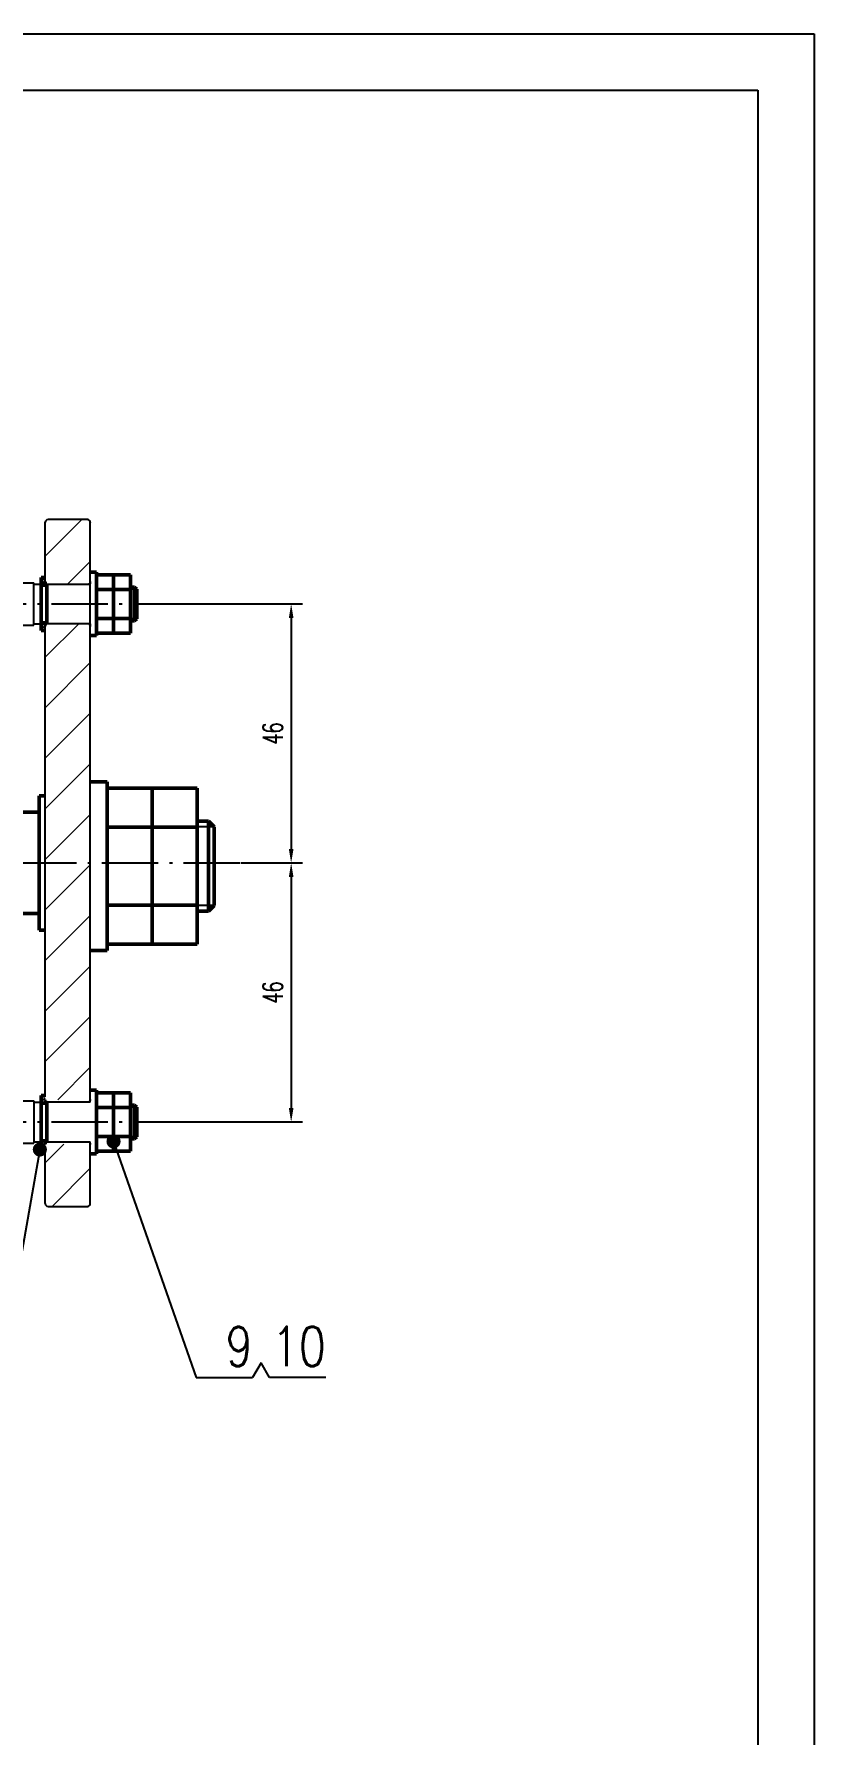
# Model space of a CAD drawing. Header units: millimetres. Extents: x -617 to 224, y -992 to -398.
# Drawn here: x 85.8 to 224.3, y -700 to -398 of the extents above; entities that cross this region are included whole.
import ezdxf
from ezdxf.enums import TextEntityAlignment as Align

# ---------------------------------------------------------------- set-up
doc = ezdxf.new("R2010")
doc.units = ezdxf.units.MM
doc.header["$LTSCALE"] = 10
doc.linetypes.add('CENTER', pattern=[1.45, 1, -0.2, 0.05, -0.2])
doc.layers.add('1轮廓实线层', color=7, linetype='Continuous', lineweight=50)
for name, color, linetype in [('2细线层', 4, 'Continuous'), ('3中心线层', 1, 'CENTER'), ('5剖面线层', 2, 'Continuous'), ('6文字层', 7, 'Continuous'), ('7标注层', 4, 'Continuous')]:
    doc.layers.add(name, color=color, linetype=linetype)
doc.styles.add('PC_TEXTSTYLE', font='romans.shx', dxfattribs={"width": 0.8, "bigfont": 'hzfs.shx'})
doc.styles.add('TH_GBDIM', font='romans.shx', dxfattribs={"width": 0.65, "bigfont": 'gbcbig.shx'})
doc.dimstyles.new('TH_GBDIM', dxfattribs={"dimtxt": 3.5, "dimasz": 2.5, "dimexe": 2, "dimexo": 0, "dimgap": 1.5, "dimtad": 1, "dimdsep": 46, "dimtxsty": 'TH_GBDIM', "dimcen": 2.5, "dimclrd": 130, "dimclre": 130, "dimclrt": 3, "dimazin": 2, "dimtfac": 0.714286, "dimtmove": 0, "dimatfit": 3, "dimfxl": 1, "dimtolj": 1, "dimtzin": 0, "dimlwd": -1, "dimlwe": -1, "dimarcsym": 0})
pattern_1 = [(45, (-904.1336, -1428.784), (-4.490128, 4.490128), [])]
pattern_2 = [(225, (-15.70187, -759.9927), (0.2654458, -0.2654458), [])]

# ---------------------------------------------------------------- blocks, each defined once
blk = doc.blocks.new('*D12')
at = {"layer": '7标注层', "color": 130, "ltscale": 0.3, "transparency": 16777216}
for p, q in [((105.78, -499.26), (133.46, -499.26)), ((131.46, -501.76), (131.46, -542.76)), ((122.54, -545.26), (133.46, -545.26))]:
    blk.add_line(p, q, dxfattribs=at)
for points in [[(131.05, -501.76), (131.88, -501.76), (131.46, -499.26)], [(131.05, -542.76), (131.88, -542.76), (131.46, -545.26)]]:
    blk.add_solid(points, dxfattribs=at)
at = {"layer": 'Defpoints', "color": 0, "ltscale": 0.3, "transparency": 16777216}
for p in [(105.78, -499.26), (122.54, -545.26), (131.46, -545.26)]:
    blk.add_point(p, dxfattribs=at)
at = {"layer": '7标注层', "color": 3, "ltscale": 0.3, "transparency": 16777216, "insert": (128.21, -522.26), "char_height": 3.5, "attachment_point": 5, "rotation": 90, "style": 'TH_GBDIM'}
blk.add_mtext('\\A1;46', dxfattribs=at)
blk = doc.blocks.new('*D13')
at = {"layer": '7标注层', "color": 130, "ltscale": 0.3, "transparency": 16777216}
for p, q in [((122.54, -545.26), (133.46, -545.26)), ((131.46, -547.76), (131.46, -588.76)), ((105.78, -591.26), (133.46, -591.26))]:
    blk.add_line(p, q, dxfattribs=at)
for points in [[(131.05, -547.76), (131.88, -547.76), (131.46, -545.26)], [(131.05, -588.76), (131.88, -588.76), (131.46, -591.26)]]:
    blk.add_solid(points, dxfattribs=at)
at = {"layer": 'Defpoints', "color": 0, "ltscale": 0.3, "transparency": 16777216}
for p in [(122.54, -545.26), (105.78, -591.26), (131.46, -591.26)]:
    blk.add_point(p, dxfattribs=at)
at = {"layer": '7标注层', "color": 3, "ltscale": 0.3, "transparency": 16777216, "insert": (128.21, -568.26), "char_height": 3.5, "attachment_point": 5, "rotation": 90, "style": 'TH_GBDIM'}
blk.add_mtext('\\A1;46', dxfattribs=at)
blk = doc.blocks.new('件号-右')
at = {"layer": '6文字层'}
blk.add_line((0, 0), (-10, 0), dxfattribs=at)
at = {"layer": '6文字层', "style": 'PC_TEXTSTYLE', "width": 0.8}
blk.add_attdef('X', text='', height=7, dxfattribs=at).set_placement((-5.47, 2), align=Align.CENTER)
blk = doc.blocks.new('件号-连右')
at = {"layer": '6文字层'}
for p, q in [((-13, 0), (-3, 0)), ((-3, 0), (-1.5, 2.6)), ((-1.5, 2.6), (0, 0))]:
    blk.add_line(p, q, dxfattribs=at)
at = {"layer": '6文字层', "style": 'PC_TEXTSTYLE', "width": 0.8}
blk.add_attdef('X', text='', height=7, dxfattribs=at).set_placement((-8, 2), align=Align.RIGHT)

msp = doc.modelspace()

# ---------------------------------------------------------------- hatches: boundary and pattern name
at = {"layer": '5剖面线层', "linetype": 'Continuous', "lineweight": 18}
h = msp.add_hatch(dxfattribs=at)
h.set_pattern_fill('ANSI31', color=256, scale=2, style=0)
h.set_pattern_definition(pattern_1)
edge = h.paths.add_edge_path()
edge.add_line((87.789, -484.775), (87.789, -494.804))
edge.add_spline(control_points=[(87.789, -494.804), (87.789, -494.811), (87.789, -494.818), (87.79, -494.824), (87.791, -494.86), (87.796, -494.896), (87.805, -494.931), (87.82, -494.986), (87.843, -495.039), (87.875, -495.086), (87.906, -495.134), (87.947, -495.176), (87.992, -495.21), (88.037, -495.244), (88.089, -495.27), (88.143, -495.287), (88.19, -495.302), (88.24, -495.309), (88.289, -495.309)], knot_values=[0.0030135, 0.0030135, 0.0030135, 0.0030135, 0.0030337, 0.0030337, 0.0030337, 0.0031407, 0.0031407, 0.0031407, 0.0033109, 0.0033109, 0.0033109, 0.0034812, 0.0034812, 0.0034812, 0.0036504, 0.0036504, 0.0036504, 0.0037987, 0.0037987, 0.0037987, 0.0037987], weights=[1, 1, 1, 1, 1, 1, 1, 1, 1, 1, 1, 1, 1, 1, 1, 1, 1, 1, 1], degree=3, periodic=0)
edge.add_line((88.289, -495.762), (95.289, -495.762))
edge.add_spline(control_points=[(95.289, -495.309), (95.307, -495.309), (95.324, -495.308), (95.342, -495.306), (95.397, -495.301), (95.451, -495.285), (95.501, -495.261), (95.552, -495.238), (95.598, -495.205), (95.638, -495.166), (95.678, -495.127), (95.711, -495.08), (95.736, -495.03), (95.752, -494.999), (95.764, -494.965), (95.773, -494.931), (95.784, -494.89), (95.789, -494.847), (95.789, -494.804)], knot_values=[0.0024836, 0.0024836, 0.0024836, 0.0024836, 0.0025357, 0.0025357, 0.0025357, 0.0027016, 0.0027016, 0.0027016, 0.0028679, 0.0028679, 0.0028679, 0.0030358, 0.0030358, 0.0030358, 0.0031405, 0.0031405, 0.0031405, 0.0032686, 0.0032686, 0.0032686, 0.0032686], weights=[1, 1, 1, 1, 1, 1, 1, 1, 1, 1, 1, 1, 1, 1, 1, 1, 1, 1, 1], degree=3, periodic=0)
edge.add_line((95.789, -494.804), (95.789, -484.775))
edge.add_spline(control_points=[(95.789, -484.775), (95.789, -484.732), (95.784, -484.688), (95.772, -484.645), (95.758, -484.591), (95.734, -484.539), (95.702, -484.493), (95.67, -484.446), (95.63, -484.405), (95.585, -484.372), (95.557, -484.351), (95.526, -484.333), (95.494, -484.319), (95.443, -484.296), (95.388, -484.281), (95.332, -484.277), (95.318, -484.275), (95.304, -484.275), (95.289, -484.275)], knot_values=[0.0025562, 0.0025562, 0.0025562, 0.0025562, 0.0026869, 0.0026869, 0.0026869, 0.0028551, 0.0028551, 0.0028551, 0.0030232, 0.0030232, 0.0030232, 0.0031275, 0.0031275, 0.0031275, 0.0032953, 0.0032953, 0.0032953, 0.0033376, 0.0033376, 0.0033376, 0.0033376], weights=[1, 1, 1, 1, 1, 1, 1, 1, 1, 1, 1, 1, 1, 1, 1, 1, 1, 1, 1], degree=3, periodic=0)
edge.add_line((95.289, -484.275), (88.289, -484.275))
edge.add_spline(control_points=[(88.289, -484.275), (88.281, -484.275), (88.273, -484.275), (88.265, -484.275), (88.209, -484.278), (88.153, -484.29), (88.101, -484.311), (88.05, -484.332), (88.001, -484.363), (87.959, -484.4), (87.932, -484.423), (87.909, -484.449), (87.888, -484.477), (87.854, -484.522), (87.828, -484.573), (87.812, -484.627), (87.797, -484.675), (87.789, -484.725), (87.789, -484.775)], knot_values=[0.0026641, 0.0026641, 0.0026641, 0.0026641, 0.002688, 0.002688, 0.002688, 0.0028558, 0.0028558, 0.0028558, 0.0030235, 0.0030235, 0.0030235, 0.0031275, 0.0031275, 0.0031275, 0.0032956, 0.0032956, 0.0032956, 0.0034455, 0.0034455, 0.0034455, 0.0034455], weights=[1, 1, 1, 1, 1, 1, 1, 1, 1, 1, 1, 1, 1, 1, 1, 1, 1, 1, 1], degree=3, periodic=0)
at = {"layer": '5剖面线层'}
h = msp.add_hatch(dxfattribs=at)
h.set_pattern_fill('ANSI31', color=256, scale=0.118235, angle=180)
h.set_pattern_definition(pattern_2)
h.paths.add_polyline_path([(87.086, -495.912), (87.086, -494.56), (87.789, -494.56), (87.789, -495.912)])
h.paths.add_polyline_path([(87.086, -503.964), (87.086, -502.612), (87.789, -502.612), (87.789, -503.964)])
at = {"layer": '5剖面线层', "linetype": 'Continuous', "lineweight": 18}
h = msp.add_hatch(dxfattribs=at)
h.set_pattern_fill('ANSI31', color=256, scale=2, style=0)
h.set_pattern_definition(pattern_1)
edge = h.paths.add_edge_path()
edge.add_line((87.789, -503.721), (87.789, -586.804))
edge.add_spline(control_points=[(87.789, -586.804), (87.789, -586.811), (87.789, -586.818), (87.79, -586.824), (87.791, -586.86), (87.796, -586.896), (87.805, -586.931), (87.82, -586.986), (87.843, -587.039), (87.875, -587.086), (87.906, -587.134), (87.947, -587.176), (87.992, -587.21), (88.037, -587.244), (88.089, -587.27), (88.143, -587.287), (88.19, -587.302), (88.24, -587.309), (88.289, -587.309)], knot_values=[0.0030135, 0.0030135, 0.0030135, 0.0030135, 0.0030337, 0.0030337, 0.0030337, 0.0031407, 0.0031407, 0.0031407, 0.0033109, 0.0033109, 0.0033109, 0.0034812, 0.0034812, 0.0034812, 0.0036504, 0.0036504, 0.0036504, 0.0037987, 0.0037987, 0.0037987, 0.0037987], weights=[1, 1, 1, 1, 1, 1, 1, 1, 1, 1, 1, 1, 1, 1, 1, 1, 1, 1, 1], degree=3, periodic=0)
edge.add_line((88.289, -587.309), (95.289, -587.309))
edge.add_spline(control_points=[(95.289, -587.309), (95.307, -587.309), (95.324, -587.308), (95.342, -587.306), (95.397, -587.301), (95.451, -587.285), (95.501, -587.261), (95.552, -587.238), (95.598, -587.205), (95.638, -587.166), (95.678, -587.127), (95.711, -587.08), (95.736, -587.03), (95.752, -586.999), (95.764, -586.965), (95.773, -586.931), (95.784, -586.89), (95.789, -586.847), (95.789, -586.804)], knot_values=[0.0024836, 0.0024836, 0.0024836, 0.0024836, 0.0025357, 0.0025357, 0.0025357, 0.0027016, 0.0027016, 0.0027016, 0.0028679, 0.0028679, 0.0028679, 0.0030358, 0.0030358, 0.0030358, 0.0031405, 0.0031405, 0.0031405, 0.0032686, 0.0032686, 0.0032686, 0.0032686], weights=[1, 1, 1, 1, 1, 1, 1, 1, 1, 1, 1, 1, 1, 1, 1, 1, 1, 1, 1], degree=3, periodic=0)
edge.add_line((95.789, -586.804), (95.789, -503.721))
edge.add_spline(control_points=[(95.789, -503.721), (95.789, -503.695), (95.787, -503.67), (95.784, -503.645), (95.775, -503.589), (95.757, -503.533), (95.73, -503.483), (95.704, -503.432), (95.668, -503.386), (95.626, -503.347), (95.584, -503.309), (95.536, -503.277), (95.484, -503.255), (95.451, -503.241), (95.417, -503.231), (95.382, -503.224), (95.352, -503.218), (95.32, -503.215), (95.289, -503.215)], knot_values=[0.0024492, 0.0024492, 0.0024492, 0.0024492, 0.0025247, 0.0025247, 0.0025247, 0.0026957, 0.0026957, 0.0026957, 0.0028666, 0.0028666, 0.0028666, 0.0030364, 0.0030364, 0.0030364, 0.0031412, 0.0031412, 0.0031412, 0.0032345, 0.0032345, 0.0032345, 0.0032345], weights=[1, 1, 1, 1, 1, 1, 1, 1, 1, 1, 1, 1, 1, 1, 1, 1, 1, 1, 1], degree=3, periodic=0)
edge.add_line((95.289, -502.762), (88.289, -502.762))
edge.add_spline(control_points=[(88.289, -503.215), (88.258, -503.215), (88.227, -503.218), (88.196, -503.224), (88.142, -503.235), (88.088, -503.255), (88.04, -503.283), (87.992, -503.311), (87.948, -503.348), (87.911, -503.39), (87.875, -503.433), (87.845, -503.482), (87.825, -503.534), (87.804, -503.587), (87.792, -503.644), (87.79, -503.701), (87.789, -503.707), (87.789, -503.714), (87.789, -503.721)], knot_values=[0.0030483, 0.0030483, 0.0030483, 0.0030483, 0.003141, 0.003141, 0.003141, 0.0033082, 0.0033082, 0.0033082, 0.0034753, 0.0034753, 0.0034753, 0.0036437, 0.0036437, 0.0036437, 0.0038138, 0.0038138, 0.0038138, 0.0038333, 0.0038333, 0.0038333, 0.0038333], weights=[1, 1, 1, 1, 1, 1, 1, 1, 1, 1, 1, 1, 1, 1, 1, 1, 1, 1, 1], degree=3, periodic=0)
at = {"layer": '5剖面线层'}
h = msp.add_hatch(dxfattribs=at)
h.set_pattern_fill('ANSI31', color=256, scale=0.118235, angle=180)
h.set_pattern_definition(pattern_2)
h.paths.add_polyline_path([(87.086, -594.612), (87.086, -595.964), (87.789, -595.964), (87.789, -594.612)])
h.paths.add_polyline_path([(87.086, -586.56), (87.086, -587.912), (87.789, -587.912), (87.789, -586.56)])
at = {"layer": '5剖面线层', "linetype": 'Continuous', "lineweight": 18}
h = msp.add_hatch(dxfattribs=at)
h.set_pattern_fill('ANSI31', color=256, scale=2, style=0)
h.set_pattern_definition(pattern_1)
edge = h.paths.add_edge_path(flags=0)
edge.add_line((95.289, -595.215), (88.289, -595.215))
edge.add_spline(control_points=[(88.289, -595.215), (88.258, -595.215), (88.227, -595.218), (88.196, -595.224), (88.142, -595.235), (88.088, -595.255), (88.04, -595.283), (87.992, -595.311), (87.948, -595.348), (87.911, -595.39), (87.875, -595.433), (87.845, -595.482), (87.825, -595.534), (87.804, -595.587), (87.792, -595.644), (87.79, -595.701), (87.789, -595.707), (87.789, -595.714), (87.789, -595.721)], knot_values=[0.0030483, 0.0030483, 0.0030483, 0.0030483, 0.003141, 0.003141, 0.003141, 0.0033082, 0.0033082, 0.0033082, 0.0034753, 0.0034753, 0.0034753, 0.0036437, 0.0036437, 0.0036437, 0.0038138, 0.0038138, 0.0038138, 0.0038333, 0.0038333, 0.0038333, 0.0038333], weights=[1, 1, 1, 1, 1, 1, 1, 1, 1, 1, 1, 1, 1, 1, 1, 1, 1, 1, 1], degree=3, periodic=0)
edge.add_line((87.789, -595.721), (87.789, -605.749))
edge.add_spline(control_points=[(87.789, -605.749), (87.789, -605.799), (87.797, -605.848), (87.811, -605.896), (87.827, -605.949), (87.853, -606.001), (87.887, -606.046), (87.92, -606.091), (87.961, -606.131), (88.007, -606.163), (88.054, -606.194), (88.106, -606.218), (88.16, -606.233), (88.202, -606.244), (88.246, -606.25), (88.289, -606.25)], knot_values=[0.0005244, 0.0005244, 0.0005244, 0.0005244, 0.0006722, 0.0006722, 0.0006722, 0.0008403, 0.0008403, 0.0008403, 0.0010084, 0.0010084, 0.0010084, 0.0011764, 0.0011764, 0.0011764, 0.0013067, 0.0013067, 0.0013067, 0.0013067], weights=[1, 1, 1, 1, 1, 1, 1, 1, 1, 1, 1, 1, 1, 1, 1, 1], degree=3, periodic=0)
edge.add_line((88.289, -606.25), (95.289, -606.25))
edge.add_spline(control_points=[(95.289, -606.25), (95.297, -606.25), (95.304, -606.25), (95.312, -606.249), (95.367, -606.247), (95.424, -606.235), (95.475, -606.214), (95.527, -606.193), (95.576, -606.163), (95.618, -606.126), (95.661, -606.089), (95.697, -606.045), (95.724, -605.996), (95.752, -605.947), (95.772, -605.893), (95.781, -605.838), (95.787, -605.809), (95.789, -605.779), (95.789, -605.749)], knot_values=[0.0016575, 0.0016575, 0.0016575, 0.0016575, 0.0016795, 0.0016795, 0.0016795, 0.0018472, 0.0018472, 0.0018472, 0.002015, 0.002015, 0.002015, 0.0021828, 0.0021828, 0.0021828, 0.0023508, 0.0023508, 0.0023508, 0.0024394, 0.0024394, 0.0024394, 0.0024394], weights=[1, 1, 1, 1, 1, 1, 1, 1, 1, 1, 1, 1, 1, 1, 1, 1, 1, 1, 1], degree=3, periodic=0)
edge.add_line((95.789, -605.749), (95.789, -595.721))
edge.add_spline(control_points=[(95.789, -595.721), (95.789, -595.695), (95.787, -595.67), (95.784, -595.645), (95.775, -595.589), (95.757, -595.533), (95.73, -595.483), (95.704, -595.432), (95.668, -595.386), (95.626, -595.347), (95.584, -595.309), (95.536, -595.277), (95.484, -595.255), (95.451, -595.241), (95.417, -595.231), (95.382, -595.224), (95.352, -595.218), (95.32, -595.215), (95.289, -595.215)], knot_values=[0.0024492, 0.0024492, 0.0024492, 0.0024492, 0.0025247, 0.0025247, 0.0025247, 0.0026957, 0.0026957, 0.0026957, 0.0028666, 0.0028666, 0.0028666, 0.0030364, 0.0030364, 0.0030364, 0.0031412, 0.0031412, 0.0031412, 0.0032345, 0.0032345, 0.0032345, 0.0032345], weights=[1, 1, 1, 1, 1, 1, 1, 1, 1, 1, 1, 1, 1, 1, 1, 1, 1, 1, 1], degree=3, periodic=0)

# ---------------------------------------------------------------- linework, layer by layer
at = {"color": 1}
for p, q in [((-616.675, -398.037), (224.325, -398.037)), ((224.325, -398.037), (224.325, -992.037))]:
    msp.add_line(p, q, dxfattribs=at)
for p, q in [((-591.675, -408.037), (214.325, -408.037)), ((214.325, -408.037), (214.325, -982.037))]:
    msp.add_line(p, q)
at = {"layer": '1轮廓实线层', "color": 7, "linetype": 'Continuous', "lineweight": 25}
for p, q in [((87.789, -484.775), (87.789, -484.762)), ((87.789, -495.762), (87.789, -484.775)), ((95.289, -484.262), (88.289, -484.262)), ((95.789, -484.762), (95.789, -484.775)), ((95.789, -502.762), (95.789, -484.775)), ((19.789, -495.512), (85.789, -495.512)), ((85.789, -503.012), (85.789, -495.512)), ((85.789, -495.762), (87.086, -495.762)), ((88.289, -495.762), (95.789, -495.762)), ((95.789, -495.257), (95.789, -495.715)), ((19.789, -503.012), (85.789, -503.012)), ((85.789, -502.762), (87.086, -502.762)), ((87.789, -503.268), (87.789, -502.612)), ((87.789, -586.804), (87.789, -503.268)), ((95.789, -502.762), (88.289, -502.762)), ((95.789, -502.762), (95.789, -503.268)), ((95.789, -587.257), (95.789, -503.268)), ((19.789, -587.512), (85.789, -587.512)), ((85.789, -587.512), (85.789, -595.012)), ((85.789, -587.762), (87.086, -587.762)), ((87.789, -587.257), (87.789, -587.912)), ((95.789, -587.762), (88.289, -587.762)), ((95.789, -587.762), (95.789, -587.257)), ((85.789, -594.762), (87.086, -594.762)), ((88.289, -594.762), (95.789, -594.762)), ((95.789, -605.749), (95.789, -594.762)), ((19.789, -595.012), (85.789, -595.012)), ((87.789, -605.749), (87.789, -595.721)), ((95.789, -595.268), (95.789, -594.809)), ((87.789, -605.762), (87.789, -605.749)), ((88.289, -606.262), (95.289, -606.262)), ((95.789, -605.749), (95.789, -605.762))]:
    msp.add_line(p, q, dxfattribs=at)
at = {"layer": '1轮廓实线层'}
for p, q in [((87.086, -494.56), (87.086, -503.964)), ((87.789, -494.56), (87.086, -494.56)), ((95.789, -493.637), (96.914, -493.637)), ((96.914, -493.637), (96.914, -504.887)), ((99.914, -494.066), (96.914, -494.066)), ((102.914, -494.066), (99.914, -494.066)), ((99.914, -494.066), (99.914, -504.458)), ((102.914, -494.066), (102.914, -504.458)), ((87.086, -495.912), (88.087, -495.912)), ((87.789, -495.912), (87.789, -495.335)), ((88.087, -495.715), (88.087, -502.809)), ((99.914, -496.664), (96.914, -496.664)), ((102.914, -496.664), (99.914, -496.664)), ((103.665, -496.262), (102.914, -496.262)), ((103.665, -496.262), (104.04, -496.637)), ((103.665, -496.262), (103.665, -502.262)), ((104.04, -501.887), (104.04, -496.637)), ((87.086, -502.612), (88.087, -502.612)), ((87.789, -503.964), (87.086, -503.964)), ((99.914, -501.86), (96.914, -501.86)), ((102.914, -501.86), (99.914, -501.86)), ((103.665, -502.262), (102.914, -502.262)), ((104.04, -501.887), (103.665, -502.262)), ((95.789, -504.887), (96.914, -504.887)), ((99.914, -504.458), (96.914, -504.458)), ((102.914, -504.458), (99.914, -504.458)), ((95.789, -530.834), (98.789, -530.834)), ((98.789, -530.834), (98.789, -560.834)), ((86.689, -533.332), (86.689, -557.192)), ((87.789, -533.332), (86.689, -533.332)), ((106.789, -531.978), (98.789, -531.978)), ((114.789, -531.978), (106.789, -531.978)), ((106.789, -531.978), (106.789, -559.69)), ((114.789, -531.978), (114.789, -559.69)), ((86.689, -536.262), (19.889, -536.262)), ((106.789, -538.906), (98.789, -538.906)), ((114.789, -538.906), (106.789, -538.906)), ((116.792, -537.834), (114.789, -537.834)), ((116.792, -537.834), (117.792, -538.834)), ((116.792, -537.834), (116.792, -553.834)), ((117.792, -552.834), (117.792, -538.834)), ((19.889, -554.262), (86.689, -554.262)), ((106.789, -552.762), (98.789, -552.762)), ((114.789, -552.762), (106.789, -552.762)), ((116.792, -553.834), (114.789, -553.834)), ((117.792, -552.834), (116.792, -553.834)), ((87.789, -557.192), (86.689, -557.192)), ((95.789, -560.834), (98.789, -560.834)), ((106.789, -559.69), (98.789, -559.69)), ((114.789, -559.69), (106.789, -559.69)), ((95.789, -585.637), (96.914, -585.637)), ((96.914, -596.887), (96.914, -585.637)), ((87.086, -595.964), (87.086, -586.56)), ((87.789, -586.56), (87.086, -586.56)), ((87.086, -587.912), (88.087, -587.912)), ((88.087, -594.809), (88.087, -587.715)), ((99.914, -586.066), (96.914, -586.066)), ((99.914, -588.664), (96.914, -588.664)), ((102.914, -586.066), (99.914, -586.066)), ((99.914, -596.458), (99.914, -586.066)), ((102.914, -588.664), (99.914, -588.664)), ((102.914, -596.458), (102.914, -586.066)), ((103.665, -588.262), (102.914, -588.262)), ((104.04, -588.637), (103.665, -588.262)), ((103.665, -594.262), (103.665, -588.262)), ((104.04, -588.637), (104.04, -593.887)), ((87.086, -594.612), (88.087, -594.612)), ((87.789, -594.612), (87.789, -595.19)), ((99.914, -593.86), (96.914, -593.86)), ((102.914, -593.86), (99.914, -593.86)), ((103.665, -594.262), (102.914, -594.262)), ((103.665, -594.262), (104.04, -593.887)), ((87.789, -595.964), (87.086, -595.964)), ((95.789, -596.887), (96.914, -596.887)), ((99.914, -596.458), (96.914, -596.458)), ((102.914, -596.458), (99.914, -596.458))]:
    msp.add_line(p, q, dxfattribs=at)
at = {"layer": '1轮廓实线层', "color": 7, "linetype": 'Continuous', "lineweight": 25}
for centre, start, end in [((88.289, -484.762), 90, 180), ((95.289, -484.762), 0, 90), ((88.289, -605.762), 180, 270), ((95.289, -605.762), 270, 0)]:
    msp.add_arc(centre, 0.5, start, end, dxfattribs=at)
for points, knots in [([(87.789, -495.257), (87.789, -495.264), (87.79, -495.307), (87.805, -495.406), (87.867, -495.545), (87.986, -495.67), (88.134, -495.749), (88.24, -495.758), (88.289, -495.762)], [0, 0, 0, 0, 0.0258943, 0.1631897, 0.3796777, 0.596223, 0.8113473, 1, 1, 1, 1]), ([(95.289, -495.762), (95.307, -495.762), (95.38, -495.759), (95.506, -495.723), (95.645, -495.626), (95.732, -495.504), (95.781, -495.378), (95.786, -495.3), (95.789, -495.257)], [0, 0, 0, 0, 0.06661058, 0.27765776, 0.48920773, 0.70270375, 0.83704871, 1, 1, 1, 1]), ([(88.289, -502.762), (88.258, -502.764), (88.171, -502.769), (88.035, -502.822), (87.904, -502.931), (87.816, -503.078), (87.79, -503.198), (87.789, -503.261), (87.789, -503.268)], [0, 0, 0, 0, 0.118946, 0.3316244, 0.5442435, 0.7584435, 0.9748236, 1, 1, 1, 1]), ([(95.789, -503.268), (95.788, -503.242), (95.784, -503.16), (95.739, -503.025), (95.633, -502.887), (95.506, -502.805), (95.387, -502.768), (95.321, -502.764), (95.289, -502.762)], [0, 0, 0, 0, 0.0963523, 0.3137162, 0.5309422, 0.7466494, 0.8811185, 1, 1, 1, 1]), ([(88.289, -587.762), (88.258, -587.76), (88.171, -587.756), (88.035, -587.702), (87.904, -587.594), (87.816, -587.446), (87.79, -587.327), (87.789, -587.264), (87.789, -587.257)], [0, 0, 0, 0, 0.118946, 0.3316244, 0.5442435, 0.7584435, 0.9748236, 1, 1, 1, 1]), ([(95.789, -587.257), (95.788, -587.282), (95.784, -587.365), (95.739, -587.5), (95.633, -587.637), (95.506, -587.719), (95.387, -587.757), (95.321, -587.761), (95.289, -587.762)], [0, 0, 0, 0, 0.0963523, 0.3137162, 0.5309422, 0.7466494, 0.8811185, 1, 1, 1, 1]), ([(87.789, -595.268), (87.789, -595.261), (87.79, -595.218), (87.805, -595.119), (87.867, -594.979), (87.986, -594.854), (88.134, -594.776), (88.24, -594.767), (88.289, -594.762)], [0, 0, 0, 0, 0.0258943, 0.1631897, 0.3796777, 0.596223, 0.8113473, 1, 1, 1, 1]), ([(95.289, -594.762), (95.307, -594.763), (95.38, -594.765), (95.506, -594.802), (95.645, -594.899), (95.732, -595.02), (95.781, -595.146), (95.786, -595.225), (95.789, -595.268)], [0, 0, 0, 0, 0.06661058, 0.27765776, 0.48920773, 0.70270375, 0.83704871, 1, 1, 1, 1])]:
    msp.add_open_spline(points, degree=3, knots=knots, dxfattribs=at)
at = {"layer": '2细线层'}
for p, q in [((104.04, -496.637), (102.914, -496.637)), ((104.04, -501.887), (102.914, -501.887)), ((117.792, -538.834), (114.789, -538.834)), ((117.792, -552.834), (114.789, -552.834)), ((104.04, -588.637), (102.914, -588.637)), ((104.04, -593.887), (102.914, -593.887))]:
    msp.add_line(p, q, dxfattribs=at)
at = {"layer": '3中心线层'}
for p, q in [((-70.579, -499.262), (105.78, -499.262)), ((-76.136, -545.262), (122.544, -545.262)), ((-70.579, -591.262), (105.78, -591.262))]:
    msp.add_line(p, q, dxfattribs=at)

# ---------------------------------------------------------------- block references
at = {"layer": '6文字层'}
ref = msp.add_blockref('件号-右', (114.619, -636.626), dxfattribs=dict(at, xscale=-1))
ref.add_attrib('X', '9', dxfattribs={"height": 7, "style": 'PC_TEXTSTYLE', "width": 0.8}).set_placement((124.619, -634.626), align=Align.RIGHT)
ref = msp.add_blockref('件号-连右', (124.619, -636.626), dxfattribs=dict(at, xscale=-1))
ref.add_attrib('X', '10', dxfattribs={"height": 7, "style": 'PC_TEXTSTYLE', "width": 0.8}).set_placement((137.619, -634.626), align=Align.RIGHT)

# ---------------------------------------------------------------- dimensions: what is measured, and where the dimension line sits
at = {"layer": '7标注层', "ltscale": 0.3}
dim = msp.add_linear_dim(base=(131.464, -545.262), p1=(105.78, -499.262), p2=(122.544, -545.262), angle=90, dimstyle='TH_GBDIM', dxfattribs=at)
dim.commit()
dim.dimension.update_dxf_attribs({"geometry": '*D12', "text_midpoint": (128.214, -522.262)})
dim = msp.add_linear_dim(base=(131.464, -591.262), p1=(122.544, -545.262), p2=(105.78, -591.262), angle=90, dimstyle='TH_GBDIM', override={"dimtmove": 1}, dxfattribs=at)
dim.commit()
dim.dimension.update_dxf_attribs({"geometry": '*D13', "text_midpoint": (128.214, -568.262)})

# ---------------------------------------------------------------- leaders
at = {"layer": '6文字层'}
for points in [[(99.914, -594.72), (114.619, -636.626)], [(86.828, -596.15), (79.688, -636.626)]]:
    msp.add_leader(points, dimstyle='TH_GBDIM', override={"dimgap": 1.5, "dimtad": 0, "dimldrblk": 'Dot'}, dxfattribs=at)

doc.saveas('drawing.dxf')
